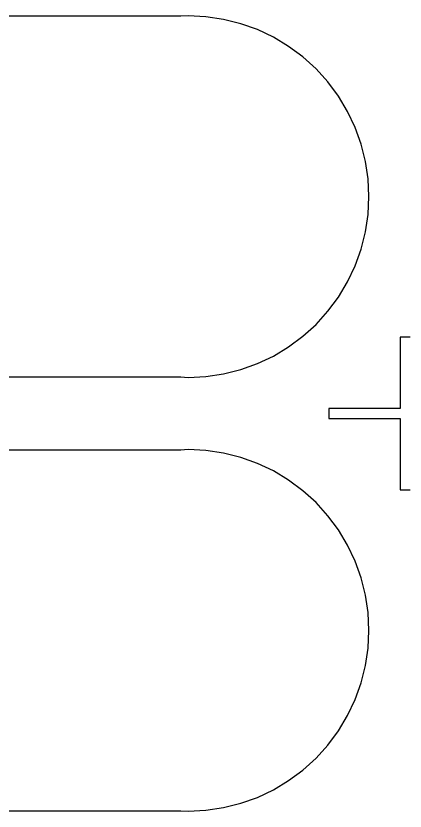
# Model space of a CAD drawing. Extents: x 0.5 to 47.5, y 0.5 to 53.5.
# Drawn here: x 6.62 to 12, y 12.5 to 23.5 of the extents above; entities that cross this region are included whole.
import ezdxf

# ---------------------------------------------------------------- set-up
doc = ezdxf.new("R2010")
doc.units = 0

msp = doc.modelspace()

# ---------------------------------------------------------------- linework, layer by layer
for p, q in [((8.89813, 23.495), (3.10187, 23.495)), ((9, 23.5), (8.89813, 23.495)), ((9.24504, 23.488), (9, 23.5)), ((9.48772, 23.452), (9.24504, 23.488)), ((9.72571, 23.3923), (9.48772, 23.452)), ((9.9567, 23.3097), (9.72571, 23.3923)), ((10.1785, 23.2048), (9.9567, 23.3097)), ((10.3889, 23.0787), (10.1785, 23.2048)), ((10.586, 22.9325), (10.3889, 23.0787)), ((10.7678, 22.7678), (10.586, 22.9325)), ((10.9325, 22.586), (10.7678, 22.7678)), ((11.0787, 22.3889), (10.9325, 22.586)), ((11.2048, 22.1785), (11.0787, 22.3889)), ((11.3097, 21.9567), (11.2048, 22.1785)), ((11.3923, 21.7257), (11.3097, 21.9567)), ((11.452, 21.4877), (11.3923, 21.7257)), ((11.488, 21.245), (11.452, 21.4877)), ((11.5, 21), (11.488, 21.245)), ((11.488, 20.755), (11.5, 21)), ((11.452, 20.5123), (11.488, 20.755)), ((11.3923, 20.2743), (11.452, 20.5123)), ((11.3097, 20.0433), (11.3923, 20.2743)), ((11.2048, 19.8215), (11.3097, 20.0433)), ((11.0787, 19.6111), (11.2048, 19.8215)), ((10.9325, 19.414), (11.0787, 19.6111)), ((10.7678, 19.2322), (10.9325, 19.414)), ((10.586, 19.0675), (10.7678, 19.2322)), ((10.3889, 18.9213), (10.586, 19.0675)), ((12.0703, 19.0547), (11.9297, 19.0547)), ((11.9297, 19.0547), (11.9297, 18.0703)), ((10.1785, 18.7952), (10.3889, 18.9213)), ((9.9567, 18.6903), (10.1785, 18.7952)), ((9.48772, 18.548), (9.72571, 18.6077)), ((9.72571, 18.6077), (9.9567, 18.6903)), ((3.10187, 18.505), (8.89813, 18.505)), ((8.89813, 18.505), (9, 18.5)), ((9, 18.5), (9.24504, 18.512)), ((9.24504, 18.512), (9.48772, 18.548)), ((11.9297, 18.0703), (10.9453, 18.0703)), ((10.9453, 18.0703), (10.9453, 17.9297)), ((10.9453, 17.9297), (11.9297, 17.9297)), ((11.9297, 17.9297), (11.9297, 16.9453)), ((8.89813, 17.495), (3.10187, 17.495)), ((9, 17.5), (8.89813, 17.495)), ((9.24504, 17.488), (9, 17.5)), ((9.48772, 17.452), (9.24504, 17.488)), ((9.72571, 17.3923), (9.48772, 17.452)), ((9.9567, 17.3097), (9.72571, 17.3923)), ((10.1785, 17.2048), (9.9567, 17.3097)), ((10.3889, 17.0787), (10.1785, 17.2048)), ((10.586, 16.9325), (10.3889, 17.0787)), ((11.9297, 16.9453), (12.0703, 16.9453)), ((10.7678, 16.7678), (10.586, 16.9325)), ((10.9325, 16.586), (10.7678, 16.7678)), ((11.0787, 16.3889), (10.9325, 16.586)), ((11.2048, 16.1785), (11.0787, 16.3889)), ((11.3097, 15.9567), (11.2048, 16.1785)), ((11.3923, 15.7257), (11.3097, 15.9567)), ((11.452, 15.4877), (11.3923, 15.7257)), ((11.488, 15.245), (11.452, 15.4877)), ((11.5, 15), (11.488, 15.245)), ((11.488, 14.755), (11.5, 15)), ((11.452, 14.5123), (11.488, 14.755)), ((11.3923, 14.2743), (11.452, 14.5123)), ((11.3097, 14.0433), (11.3923, 14.2743)), ((11.2048, 13.8215), (11.3097, 14.0433)), ((11.0787, 13.6111), (11.2048, 13.8215)), ((10.9325, 13.414), (11.0787, 13.6111)), ((10.7678, 13.2322), (10.9325, 13.414)), ((10.586, 13.0675), (10.7678, 13.2322)), ((10.3889, 12.9213), (10.586, 13.0675)), ((10.1785, 12.7952), (10.3889, 12.9213)), ((9.9567, 12.6903), (10.1785, 12.7952)), ((9.72571, 12.6077), (9.9567, 12.6903)), ((9.24504, 12.512), (9.48772, 12.548)), ((9.48772, 12.548), (9.72571, 12.6077)), ((3.10187, 12.505), (8.89813, 12.505)), ((8.89813, 12.505), (9, 12.5)), ((9, 12.5), (9.24504, 12.512))]:
    msp.add_line(p, q)

doc.saveas('drawing.dxf')
